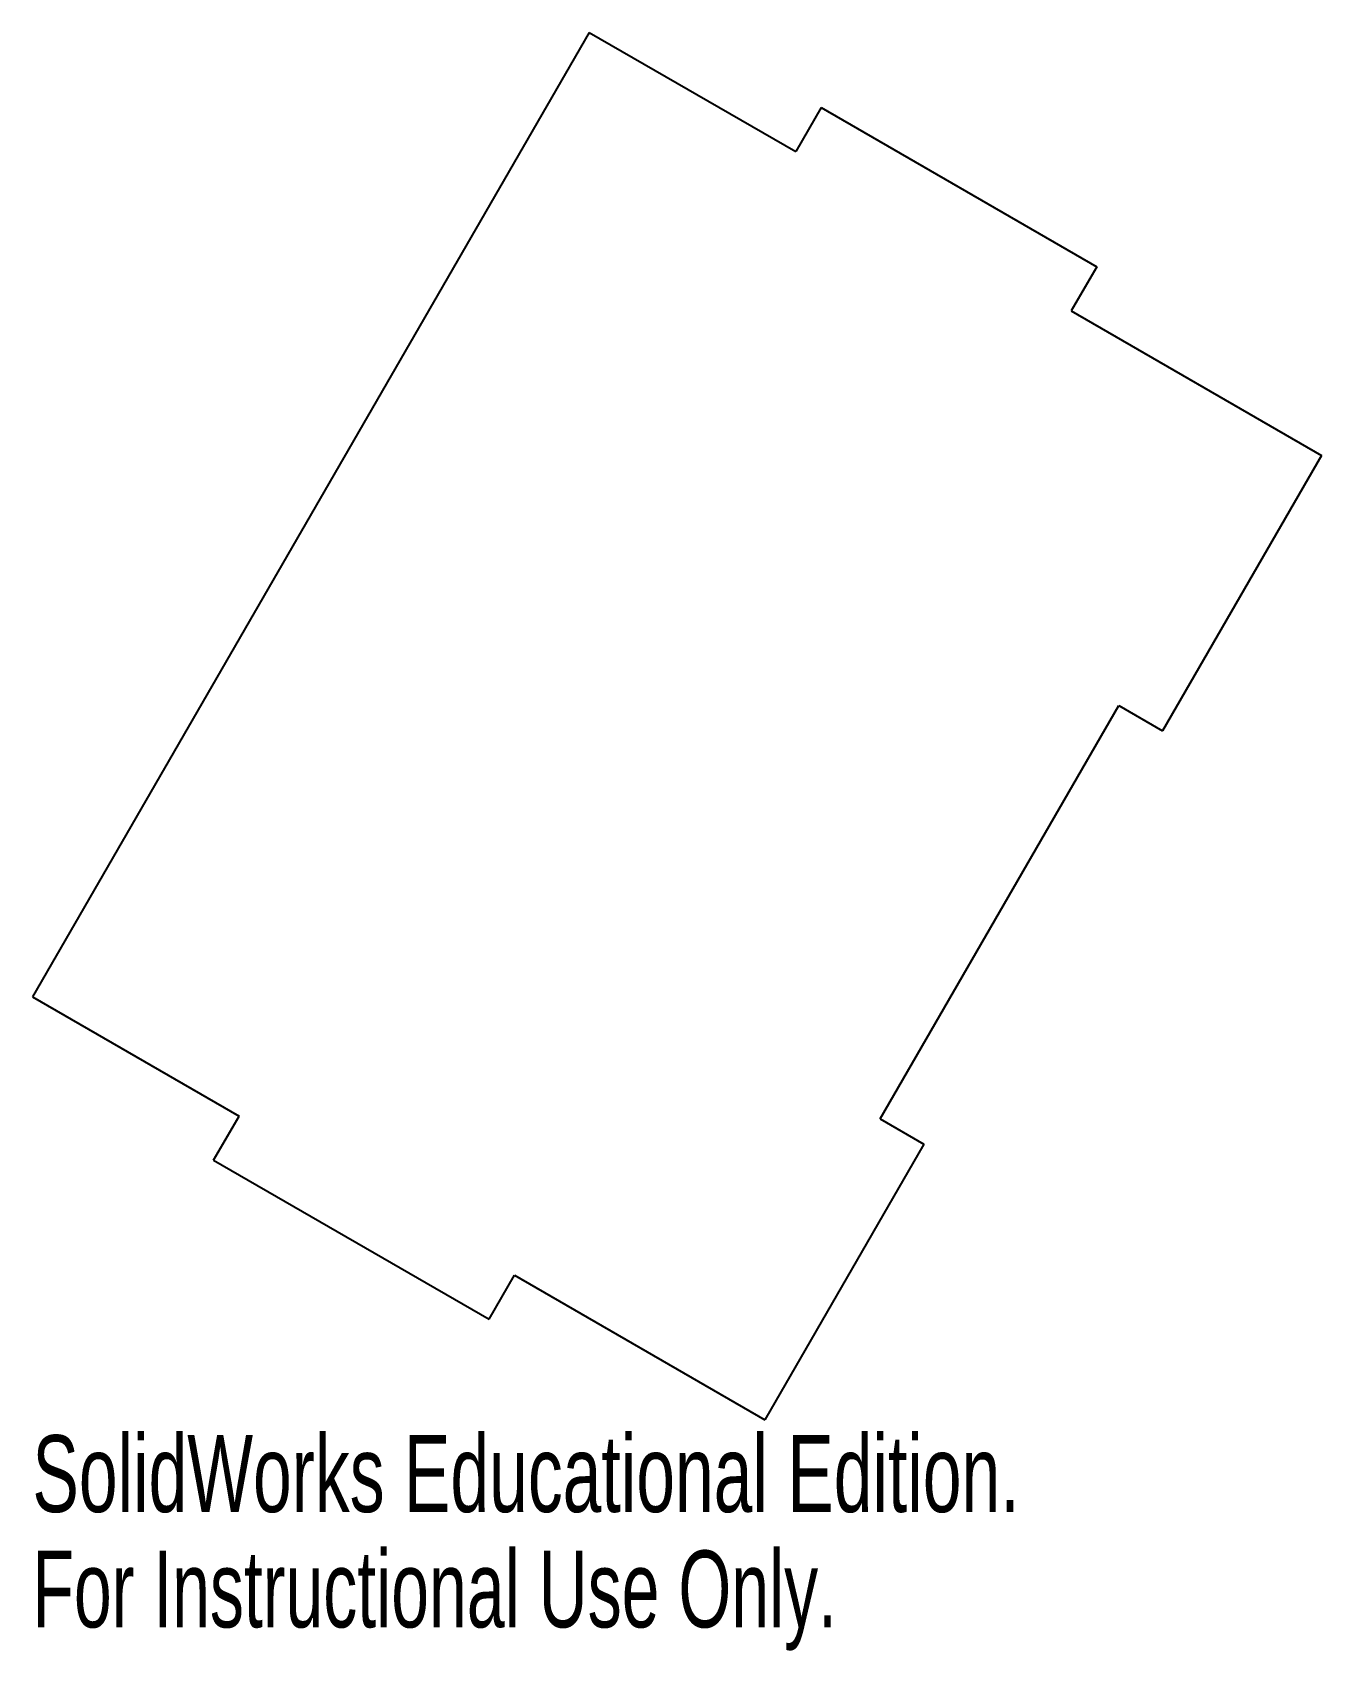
# Model space of a CAD drawing. Extents: x 4.3 to 12.4, y 52.1 to 62.3.
import ezdxf
from ezdxf.enums import TextEntityAlignment as Align

# ---------------------------------------------------------------- set-up
doc = ezdxf.new("R2010")
doc.units = 0
doc.layers.get('0').update_dxf_attribs({"linetype": 'CONTINUOUS'})

msp = doc.modelspace()

# ---------------------------------------------------------------- linework, layer by layer
at = {"color": 7, "linetype": 'CONTINUOUS'}
for p, q in [((7.779, 62.271), (4.279, 56.209)), ((7.779, 62.271), (9.078, 61.521)), ((9.238, 61.798), (9.078, 61.521)), ((9.238, 61.798), (10.97, 60.798)), ((10.97, 60.798), (10.81, 60.521)), ((10.81, 60.521), (12.384, 59.612)), ((12.384, 59.612), (11.384, 57.88)), ((9.609, 55.441), (11.109, 58.039)), ((11.109, 58.039), (11.384, 57.88)), ((4.279, 56.209), (5.578, 55.459)), ((5.418, 55.182), (5.578, 55.459)), ((9.609, 55.441), (9.884, 55.282)), ((9.884, 55.282), (8.884, 53.55)), ((5.418, 55.182), (7.15, 54.182)), ((7.15, 54.182), (7.31, 54.459)), ((7.31, 54.459), (8.884, 53.55))]:
    msp.add_line(p, q, dxfattribs=at)

# ---------------------------------------------------------------- texts
for s, width, p in [('SolidWorks Educational Edition.', 0.677419, (4.279, 52.825)), ('For Instructional Use Only.', 0.661111, (4.279, 52.1))]:
    msp.add_text(s, height=0.48336, dxfattribs=dict(at, width=width)).set_placement(p, align=Align.BOTTOM_LEFT)

doc.saveas('drawing.dxf')
